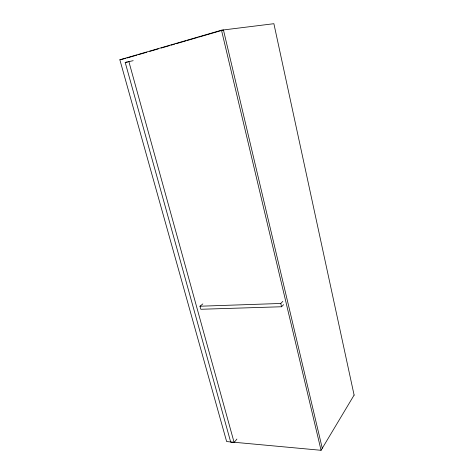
<?xml version="1.0" encoding="UTF-8"?>
<svg xmlns="http://www.w3.org/2000/svg" width="474" height="474" viewBox="0 0 474 474"><rect width="100%" height="100%" fill="white"/><g stroke="black" fill="none" stroke-linecap="round" stroke-linejoin="round"><path stroke-width="0.71" d="M354.108 395.097L273.883 23.7L221.494 30.194L119.863 59.789L226.643 441.567L321.064 450.3L354.137 395.043M133.164 60.678L125.207 62.438L230.737 442.201L234.138 442.515L236.882 439.078M202.836 303.911L199.969 306.222L200.81 309.273L281.556 306.755L283.63 304.652M199.969 306.222L280.768 303.467L282.848 301.381M125.64 58.403L119.863 59.789M126.985 58.012L136.98 55.102M138.361 54.706L146.899 52.217M149.731 51.393L158.257 48.917M161.071 48.093L169.633 45.605M170.996 45.208L174.604 44.159M175.955 43.768L185.98 40.853M187.295 40.468L197.35 37.541M198.636 37.168L223.438 29.951L322.267 448.291M125.207 62.438L127.388 62.07M128.815 61.401L234.138 442.515M280.768 303.467L281.556 306.755M221.494 30.194L321.064 450.3"/></g></svg>
